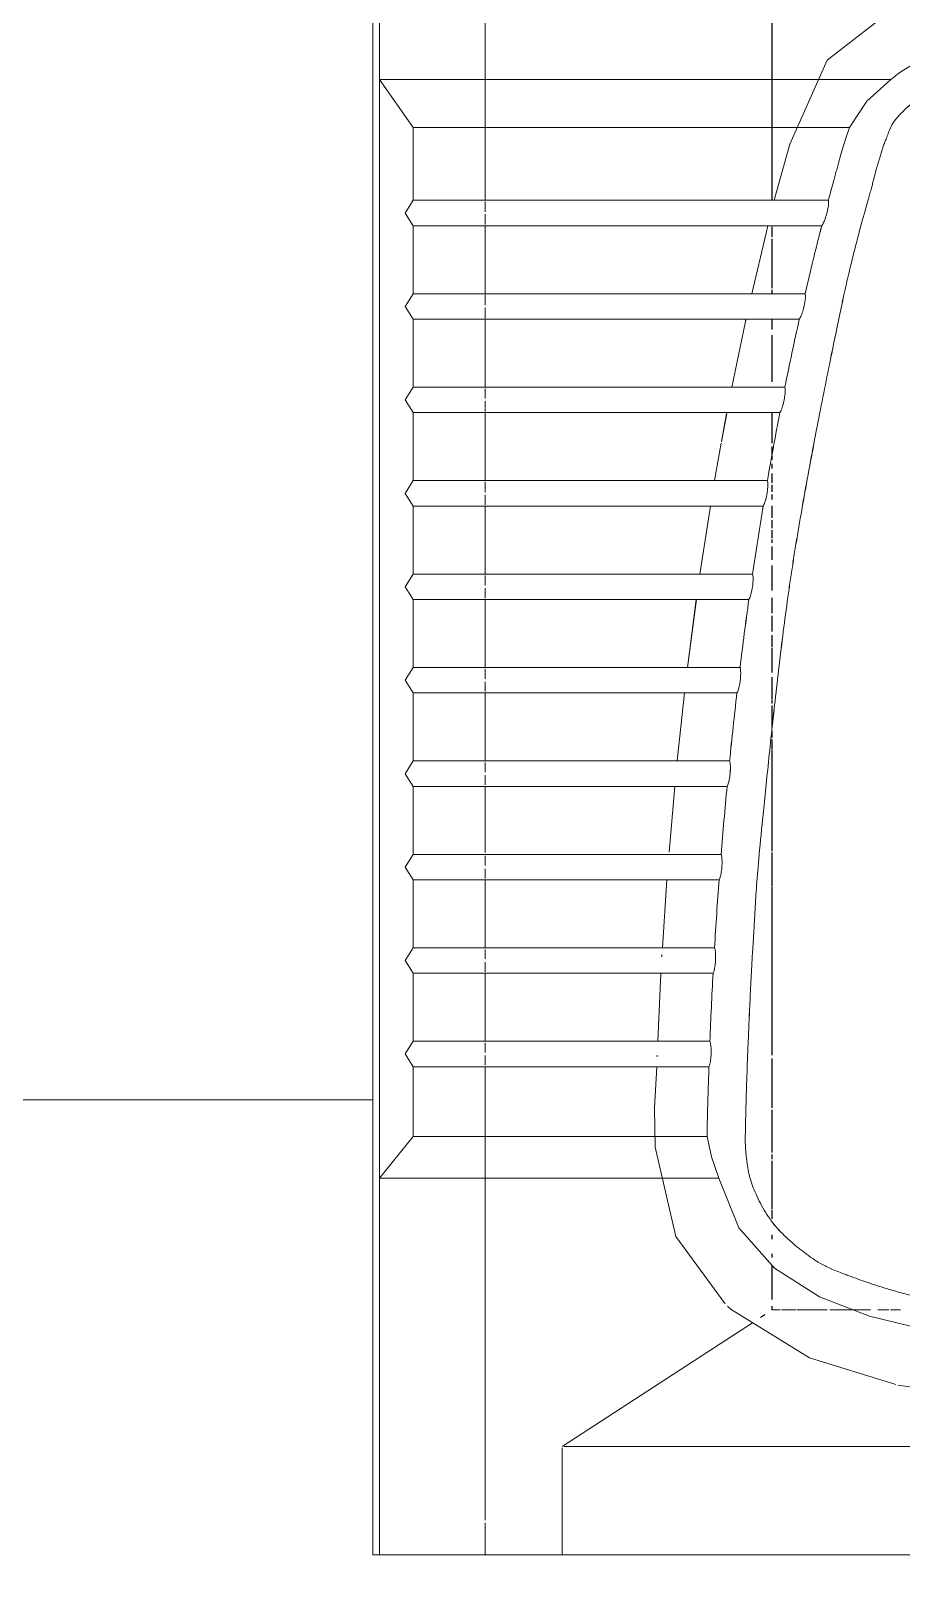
# Model space of a CAD drawing. Header units: millimetres. Extents: x -4000 to 187956, y -58990 to 162485.
# Drawn here: x 2469 to 2779, y 77728 to 78282 of the extents above; entities that cross this region are included whole.
import ezdxf

# ---------------------------------------------------------------- set-up
doc = ezdxf.new("R2010")
doc.units = ezdxf.units.MM
for name, color, linetype, lineweight in [('A-FLOR', 192, 'Continuous', 13), ('A-FLOR-PATT', 8, 'Continuous', 13), ('P-SANR-FIXT', 6, 'Continuous', 9)]:
    doc.layers.add(name, color=color, linetype=linetype, lineweight=lineweight)

# ---------------------------------------------------------------- blocks, each defined once
blk = doc.blocks.new('WCPan-SquattingPan-Vitra-ArkitektSeries-5952 - CMPX502N-V796-0_000')
at = {"layer": 'P-SANR-FIXT', "color": 252}
for p in [(-252.96, 390.25), (-250.56, -212.38)]:
    blk.add_line(p, (-252.96, -212.38), dxfattribs=at)
at = {"layer": 'P-SANR-FIXT', "color": 250}
for p, q in [((-250.56, 314.32), (-250.56, 390.25)), ((-238.61, 297.17), (-250.56, 314.32)), ((-250.56, 314.32), (-250.56, -77.95)), ((-68.02, 314.32), (-250.56, 314.32)), ((-82.82, 297.17), (-238.61, 297.17)), ((-238.61, 297.17), (-238.61, 271.16)), ((-90.37, 271.16), (-238.61, 271.16)), ((-238.61, 262.07), (-92.74, 262.07)), ((-238.61, 262.07), (-238.61, 237.81)), ((-98.67, 237.81), (-238.61, 237.81)), ((-238.61, 228.71), (-100.75, 228.71)), ((-238.61, 228.71), (-238.61, 204.45)), ((-105.9, 204.45), (-238.61, 204.45)), ((-238.61, 195.36), (-107.69, 195.36)), ((-238.61, 171.1), (-238.61, 195.36)), ((-112.13, 171.1), (-238.61, 171.1)), ((-238.61, 162), (-113.66, 162)), ((-238.61, 162), (-238.61, 137.74)), ((-117.44, 137.74), (-238.61, 137.74)), ((-238.61, 128.65), (-118.74, 128.65)), ((-238.61, 128.65), (-238.61, 104.39)), ((-121.92, 104.39), (-238.61, 104.39)), ((-238.61, 95.3), (-123, 95.3)), ((-238.61, 95.3), (-238.61, 71.04)), ((-125.64, 71.04), (-238.61, 71.04)), ((-238.61, 61.94), (-126.53, 61.94)), ((-238.61, 61.94), (-238.61, 37.68)), ((-128.66, 37.68), (-238.61, 37.68)), ((-238.61, 28.59), (-129.37, 28.59)), ((-238.61, 28.59), (-238.61, 4.33)), ((-131.02, 4.33), (-238.61, 4.33)), ((-238.61, -4.77), (-131.54, -4.77)), ((-238.61, -4.77), (-238.61, -29.03)), ((-132.67, -29.03), (-238.61, -29.03)), ((-238.61, -38.12), (-133, -38.12)), ((-238.61, -38.12), (-238.61, -63.05)), ((-250.56, -77.95), (-238.61, -63.05)), ((-238.61, -63.05), (-133.65, -63.05)), ((-129.51, -77.95), (-250.56, -77.95)), ((-250.56, -77.95), (-250.56, -212.38)), ((-250.56, -212.38), (250.56, -212.38))]:
    blk.add_line(p, q, dxfattribs=at)
at = {"layer": 'P-SANR-FIXT', "color": 253}
for p, q in [((-110.49, 390.25), (-110.49, 271.16)), ((-212.88, 271.16), (-212.88, 379.12)), ((-212.88, 267.02), (-212.88, 270.74)), ((-212.88, 262.47), (-212.88, 266.18)), ((-212.88, 237.81), (-212.88, 262.07)), ((-212.88, 233.69), (-212.88, 237.36)), ((-212.88, 229.13), (-212.88, 232.8)), ((-212.88, 204.45), (-212.88, 228.71)), ((-212.88, 200.36), (-212.88, 203.99)), ((-212.88, 195.8), (-212.88, 199.43)), ((-212.88, 171.1), (-212.88, 195.36)), ((-128.54, 185), (-126.68, 195.02)), ((-130.99, 171.1), (-128.65, 184.43)), ((-212.88, 167.03), (-212.88, 170.61)), ((-212.88, 162.47), (-212.88, 166.05)), ((-212.88, 137.74), (-212.88, 162)), ((-136.22, 137.75), (-132.5, 162.01)), ((-212.88, 133.7), (-212.88, 137.24)), ((-212.88, 129.14), (-212.88, 132.68)), ((-212.88, 104.39), (-212.88, 128.65)), ((-140.63, 104.4), (-137.5, 128.65)), ((-212.88, 100.36), (-212.88, 103.87)), ((-212.88, 95.8), (-212.88, 99.3)), ((-212.88, 71.04), (-212.88, 95.3)), ((-144.31, 71.03), (-141.71, 95.3)), ((-110.49, 78.73), (-110.49, 75.1)), ((-110.49, 74.91), (-110.49, 38.82)), ((-212.88, 67.03), (-212.88, 70.5)), ((-212.88, 62.47), (-212.88, 65.93)), ((-212.88, 38.41), (-212.88, 61.94)), ((-147.25, 38.44), (-145.19, 61.94)), ((-212.88, 33.69), (-212.88, 37.13)), ((-110.49, 38.41), (-110.49, 26.21)), ((-212.88, 29.13), (-212.88, 32.57)), ((-212.88, 4.33), (-212.88, 28.59)), ((-149.63, 4.32), (-148.01, 28.61)), ((-110.49, 26.01), (-110.49, -33.94)), ((-212.88, 0.35), (-212.88, 3.77)), ((-149.82, 1.1), (-149.77, 1.91)), ((-212.88, -4.22), (-212.88, -0.8)), ((-212.88, -29.03), (-212.88, -4.77)), ((-151.27, -29.02), (-150.15, -4.79)), ((-212.88, -33), (-212.88, -29.59)), ((-212.88, -37.56), (-212.88, -34.16)), ((-212.88, -199.94), (-212.88, -38.12)), ((-152.48, -52.83), (-151.63, -38.12)), ((-151.47, -34.6), (-151.45, -33.99)), ((-110.49, -35.13), (-110.49, -52.84)), ((-110.49, -53.53), (-110.49, -68.7)), ((-110.49, -69.46), (-110.49, -71.1)), ((-110.49, -71.72), (-110.49, -88.92)), ((-110.49, -89.35), (-110.49, -92.35)), ((-117.46, -129.49), (-185.38, -173.73)), ((-185.38, -174.12), (-185.38, -212.38)), ((-184.71, -173.73), (185.5, -173.73)), ((-212.88, -212.38), (-212.88, -200.95))]:
    blk.add_line(p, q, dxfattribs=at)
at = {"layer": 'P-SANR-FIXT', "color": 254}
for p, q in [((-110.49, 261.67), (-110.49, 258.17)), ((-110.49, 257.41), (-110.49, 239.86)), ((-110.49, 239.17), (-110.49, 237.81)), ((-110.49, 228.71), (-110.49, 225)), ((-110.49, 223.02), (-110.49, 206.41)), ((-110.49, 195.36), (-110.49, 184.42)), ((-110.49, 183.29), (-110.49, 180.29)), ((-110.49, 179.97), (-110.49, 178.52)), ((-110.49, 177.07), (-110.49, 175.41)), ((-110.49, 173.64), (-110.49, 171.53)), ((-110.49, 171.53), (-110.49, 170.26)), ((-110.49, 169.56), (-110.49, 167.05)), ((-110.49, 166.17), (-110.49, 164.33)), ((-110.49, 162.15), (-110.49, 157.84)), ((-110.49, 156.95), (-110.49, 154.08)), ((-110.49, 153.42), (-110.49, 150.57)), ((-110.49, 150.05), (-110.49, 148.86)), ((-110.49, 147.63), (-110.49, 142.85)), ((-110.49, 140.79), (-110.49, 131.88)), ((-110.49, 129.27), (-110.49, 123.78)), ((-110.49, 122.83), (-110.49, 117.29)), ((-110.49, 115.92), (-110.49, 111.78)), ((-110.49, 111.42), (-110.49, 102.62)), ((-110.49, 100.9), (-110.49, 93.16)), ((-110.49, 93.01), (-110.49, 91.6)), ((-110.49, 90.81), (-110.49, 82.98)), ((-110.49, 81.79), (-110.49, 79.39)), ((-110.49, -98.13), (-110.49, -99.61)), ((-110.49, -104.9), (-110.49, -106.17)), ((-110.49, -109), (-110.49, -121.25)), ((-113.05, -126.62), (-114.63, -127.65)), ((-110.49, -123.57), (-110.49, -124.95)), ((-107.53, -124.95), (-110.49, -124.95)), ((-102.01, -124.95), (-107.06, -124.95)), ((-90.77, -124.95), (-101.59, -124.95)), ((-75.34, -124.95), (-89.89, -124.95)), ((-68.79, -124.95), (-72.67, -124.95)), ((-64.64, -124.95), (-68.19, -124.95)), ((-252.96, -212.38), (-212.88, -212.38)), ((-185.38, -212.38), (-212.88, -212.38)), ((-185.38, -212.38), (-23.55, -212.38))]:
    blk.add_line(p, q, dxfattribs=at)
at = {"layer": 'P-SANR-FIXT', "color": 253, "flags": 128}
for points in [[(-109.75, 271.26), (-104.14, 291.23), (-90.77, 321.15), (-65.5, 340.78)], [(-117.74, 237.83), (-112.6, 259.38), (-111.93, 262.08)], [(-124.85, 204.47), (-120.1, 227.29), (-119.78, 228.72)], [(-127.19, -122.81), (-144.85, -98.72), (-152.19, -66.81), (-152.48, -52.9)], [(-66.3, -151.6), (-97.11, -142.05), (-125.05, -124.81), (-126.42, -123.54)], [(0, -157.68), (-32.88, -156.4), (-65.64, -151.75)]]:
    blk.add_lwpolyline(points, dxfattribs=at)
at = {"layer": 'P-SANR-FIXT', "color": 250, "flags": 128}
for points in [[(-68.03, 314.31), (-76.59, 306.5), (-82.82, 297.17)], [(-238.61, 271.16), (-241.4, 266.61), (-238.61, 262.07)], [(-238.61, 237.81), (-241.4, 233.26), (-238.61, 228.71)], [(-238.61, 204.45), (-241.4, 199.91), (-238.61, 195.36)], [(-238.61, 171.1), (-241.4, 166.55), (-238.61, 162)], [(-238.61, 137.74), (-241.4, 133.2), (-238.61, 128.65)], [(-238.61, 104.39), (-241.4, 99.84), (-238.61, 95.3)], [(-238.61, 71.04), (-241.4, 66.49), (-238.61, 61.94)], [(-238.61, 37.68), (-241.4, 33.13), (-238.61, 28.59)], [(-238.61, 4.33), (-241.4, -0.22), (-238.61, -4.77)], [(-238.61, -29.03), (-241.4, -33.57), (-238.61, -38.12)], [(-133.65, -63.06), (-132.07, -70.29), (-129.51, -77.95)], [(-129.51, -77.95), (-122.31, -95.64), (-109.64, -109.96), (-93.56, -120.23), (-75.73, -127.21), (-57.15, -131.73), (-38.22, -134.5), (-19.05, -135.95), (0, -136.38)]]:
    blk.add_lwpolyline(points, dxfattribs=at)
at = {"layer": 'P-SANR-FIXT', "color": 250}
for points, knots in [([(0, 327.48), (-2.54, 327.48), (-6.41, 327.54), (-12.03, 327.59), (-16.54, 327.58), (-21.34, 327.5), (-26.09, 327.34), (-30.78, 327.09), (-35.43, 326.72), (-39.97, 326.19), (-45.65, 325.2), (-52.79, 323.22), (-60.79, 319.64), (-65.74, 316.27), (-68.03, 314.31)], [0, 0, 0, 0, 0.125, 0.1875, 0.25, 0.3125, 0.375, 0.4375, 0.5, 0.5625, 0.625, 0.75, 0.875, 1, 1, 1, 1]), ([(0, -125.43), (-5, -125.49), (-12.48, -125.39), (-22.41, -124.89), (-29.83, -124.31), (-37.27, -123.6), (-44.72, -122.74), (-50.87, -121.81), (-55.74, -120.91), (-59.33, -120.14), (-62.99, -119.24), (-68.07, -117.83), (-74.48, -115.82), (-81.64, -113.31), (-87.62, -111.02), (-91.77, -109.17), (-94.76, -107.48), (-96.78, -106.05), (-98.24, -104.94), (-99.12, -104.27), (-100.05, -103.57), (-101.25, -102.65), (-103.13, -101.12), (-105.41, -99.11), (-107.97, -96.54), (-110.28, -93.84), (-112.35, -90.87), (-114.24, -87.67), (-115.87, -84.42), (-117.23, -81.3), (-118.22, -78.41), (-118.9, -75.6), (-119.29, -73.25), (-119.54, -71.34), (-119.72, -69.84), (-119.87, -68.43), (-120, -66.8), (-120.06, -64.86), (-120.01, -61.98), (-119.92, -57.74), (-119.79, -51.56), (-119.56, -44.17), (-119.28, -36.03), (-118.95, -27.84), (-118.59, -19.7), (-118.26, -12.58), (-117.96, -6.71), (-117.72, -2.21), (-117.5, 1.64), (-117.31, 4.76), (-117.15, 7.15), (-117.01, 9.49), (-116.84, 12.43), (-116.64, 15.92), (-116.42, 20.03), (-116.07, 25.77), (-115.47, 34.04), (-114.14, 47.68), (-112.11, 67.27), (-110.06, 86.83), (-108.18, 103.26), (-106.67, 115.71), (-105.33, 125.94), (-104.2, 133.91), (-103.34, 139.7), (-102.43, 145.49), (-101.12, 153.5), (-99.34, 163.8), (-97.05, 176.38), (-94.68, 188.88), (-92.31, 201.03), (-90, 212.53), (-87.84, 223.11), (-86.23, 230.87), (-85.05, 236.41), (-83.88, 241.7), (-82.46, 247.76), (-80.84, 254.24), (-78.81, 261.93), (-77.01, 268.32), (-75.69, 273.02), (-75.02, 275.49), (-74.56, 277.26), (-74.15, 278.85), (-73.68, 280.62), (-73.24, 282.3), (-72.87, 283.64), (-72.63, 284.48), (-72.45, 285.02), (-72.3, 285.45), (-72.14, 285.92), (-71.89, 286.73), (-71.61, 287.68), (-71.39, 288.44), (-71.19, 289.15), (-70.99, 289.81), (-70.78, 290.45), (-70.54, 291.12), (-70.31, 291.73), (-70.12, 292.19), (-70, 292.47), (-69.9, 292.68), (-69.81, 292.91), (-69.69, 293.2), (-69.48, 293.73), (-69.21, 294.51), (-68.87, 295.48), (-68.35, 296.82), (-67.67, 298.23), (-66.81, 299.51), (-66.22, 300.25), (-65.73, 300.82), (-65.18, 301.4), (-64.39, 302.23), (-62.85, 303.76), (-60.28, 306.11), (-57.41, 308.36), (-55.05, 309.93), (-53.28, 310.94), (-51.51, 311.78), (-49.1, 312.78), (-45.97, 313.77), (-42.63, 314.54), (-40.15, 315), (-38.69, 315.25), (-37.21, 315.49), (-35.25, 315.76), (-31.89, 316.08), (-27.44, 316.33), (-22.03, 316.49), (-17.03, 316.62), (-12.49, 316.73), (-6.63, 316.75), (-2.57, 316.65), (0, 316.53)], [-1, -1, -1, -1, -0.97619, -0.964286, -0.952381, -0.940476, -0.928571, -0.916667, -0.910714, -0.904762, -0.89881, -0.892857, -0.880952, -0.869048, -0.857143, -0.845238, -0.833333, -0.821429, -0.815476, -0.8125, -0.809524, -0.803571, -0.797619, -0.785714, -0.77381, -0.761905, -0.75, -0.738095, -0.72619, -0.714286, -0.702381, -0.690476, -0.678571, -0.672619, -0.666667, -0.660714, -0.654762, -0.642857, -0.630952, -0.619048, -0.607143, -0.595238, -0.583333, -0.571429, -0.559524, -0.547619, -0.541667, -0.535714, -0.529762, -0.526786, -0.52381, -0.520833, -0.517857, -0.511905, -0.505952, -0.5, -0.488095, -0.47619, -0.464286, -0.452381, -0.446429, -0.440476, -0.434524, -0.431548, -0.428571, -0.425595, -0.422619, -0.416667, -0.410714, -0.404762, -0.39881, -0.392857, -0.386905, -0.380952, -0.377976, -0.375, -0.369048, -0.363095, -0.357143, -0.345238, -0.339286, -0.33631, -0.333333, -0.330357, -0.327381, -0.321429, -0.315476, -0.309524, -0.303571, -0.297619, -0.291667, -0.285714, -0.279762, -0.27381, -0.267857, -0.261905, -0.255952, -0.25, -0.244048, -0.241071, -0.239583, -0.238095, -0.236607, -0.235119, -0.232143, -0.22619, -0.220238, -0.214286, -0.202381, -0.196429, -0.193452, -0.190476, -0.1875, -0.184524, -0.178571, -0.166667, -0.154762, -0.14881, -0.142857, -0.136905, -0.130952, -0.119048, -0.107143, -0.10119, -0.098214, -0.095238, -0.089286, -0.083333, -0.071429, -0.059524, -0.047619, -0.035714, -0.02381, 0, 0, 0, 0]), ([(-82.82, 297.17), (-83.52, 295.32), (-84.44, 292.51), (-85.65, 288.38), (-86.45, 285.52), (-87.13, 283.06), (-87.87, 280.39), (-88.71, 277.32), (-89.59, 274.06), (-90.12, 272.1), (-90.36, 271.16)], [0, 0, 0, 0, 0.25, 0.375, 0.5, 0.5625, 0.625, 0.75, 0.875, 1, 1, 1, 1]), ([(-92.74, 262.07), (-92.63, 262.22), (-92.39, 262.61), (-92, 263.39), (-91.62, 264.32), (-91.26, 265.37), (-90.93, 266.5), (-90.56, 268.03), (-90.27, 269.84), (-90.29, 270.84), (-90.37, 271.16)], [0, 0, 0, 0, 0.1, 0.2, 0.3, 0.4, 0.5, 0.6, 0.8, 1, 1, 1, 1]), ([(-92.74, 262.07), (-93.25, 260.12), (-94.28, 256.05), (-96.29, 247.92), (-97.73, 241.85), (-98.67, 237.81)], [0, 0, 0, 0, 0.25, 0.5, 1, 1, 1, 1]), ([(-100.75, 228.71), (-100.64, 228.87), (-100.41, 229.26), (-100.05, 230.03), (-99.7, 230.97), (-99.37, 232.03), (-99.08, 233.16), (-98.77, 234.69), (-98.54, 236.5), (-98.59, 237.48), (-98.67, 237.81)], [0, 0, 0, 0, 0.1, 0.2, 0.3, 0.4, 0.5, 0.6, 0.8, 1, 1, 1, 1]), ([(-107.69, 195.36), (-107.59, 195.51), (-107.37, 195.9), (-107.04, 196.68), (-106.72, 197.62), (-106.42, 198.68), (-106.17, 199.82), (-105.9, 201.35), (-105.73, 203.15), (-105.81, 204.13), (-105.9, 204.45)], [0, 0, 0, 0, 0.1, 0.2, 0.3, 0.4, 0.5, 0.6, 0.8, 1, 1, 1, 1]), ([(-113.66, 162), (-113.56, 162.16), (-113.36, 162.55), (-113.05, 163.33), (-112.75, 164.27), (-112.49, 165.34), (-112.26, 166.48), (-112.04, 168.01), (-111.92, 169.81), (-112.03, 170.78), (-112.13, 171.1)], [0, 0, 0, 0, 0.1, 0.2, 0.3, 0.4, 0.5, 0.6, 0.8, 1, 1, 1, 1]), ([(-118.74, 128.65), (-118.64, 128.81), (-118.45, 129.19), (-118.16, 129.97), (-117.89, 130.92), (-117.65, 131.99), (-117.46, 133.13), (-117.27, 134.67), (-117.2, 136.46), (-117.33, 137.43), (-117.44, 137.74)], [0, 0, 0, 0, 0.1, 0.2, 0.3, 0.4, 0.5, 0.6, 0.8, 1, 1, 1, 1]), ([(-123, 95.3), (-122.91, 95.45), (-122.73, 95.84), (-122.45, 96.62), (-122.21, 97.57), (-121.92, 99), (-121.68, 100.97), (-121.65, 103.11), (-121.8, 104.07), (-121.92, 104.39)], [0, 0, 0, 0, 0.1, 0.2, 0.3, 0.4, 0.6, 0.8, 1, 1, 1, 1]), ([(-126.53, 61.94), (-126.44, 62.1), (-126.26, 62.49), (-126.01, 63.27), (-125.78, 64.22), (-125.52, 65.66), (-125.33, 67.62), (-125.34, 69.76), (-125.52, 70.72), (-125.64, 71.04)], [0, 0, 0, 0, 0.1, 0.2, 0.3, 0.4, 0.6, 0.8, 1, 1, 1, 1]), ([(-129.37, 28.59), (-129.29, 28.74), (-129.12, 29.13), (-128.88, 29.92), (-128.67, 30.87), (-128.45, 32.31), (-128.29, 34.28), (-128.35, 36.41), (-128.54, 37.37), (-128.66, 37.68)], [0, 0, 0, 0, 0.1, 0.2, 0.3, 0.4, 0.6, 0.8, 1, 1, 1, 1]), ([(-131.54, -4.77), (-131.45, -4.61), (-131.29, -4.22), (-131.07, -3.43), (-130.88, -2.47), (-130.69, -1.03), (-130.57, 0.94), (-130.67, 3.06), (-130.88, 4.01), (-131.02, 4.33)], [0, 0, 0, 0, 0.1, 0.2, 0.3, 0.4, 0.6, 0.8, 1, 1, 1, 1]), ([(-133, -38.12), (-132.92, -37.97), (-132.77, -37.58), (-132.49, -36.52), (-132.24, -34.77), (-132.15, -32.41), (-132.3, -30.29), (-132.53, -29.34), (-132.67, -29.03)], [0, 0, 0, 0, 0.1, 0.2, 0.4, 0.6, 0.8, 1, 1, 1, 1]), ([(-133, -38.12), (-133.07, -40.1), (-133.2, -44.17), (-133.37, -49.49), (-133.49, -53.87), (-133.61, -58.03), (-133.65, -61.03), (-133.65, -63.06)], [0, 0, 0, 0, 0.25, 0.5, 0.625, 0.75, 1, 1, 1, 1])]:
    blk.add_open_spline(points, degree=3, knots=knots, dxfattribs=at)
for points in [[(-100.75, 228.71), (-101.65, 224.68), (-103.41, 216.6), (-105.08, 208.51), (-105.9, 204.45)], [(-107.69, 195.36), (-108.47, 191.32), (-109.99, 183.25), (-111.43, 175.15), (-112.13, 171.1)], [(-113.66, 162.01), (-114.33, 157.97), (-115.62, 149.89), (-116.85, 141.8), (-117.44, 137.75)], [(-118.74, 128.65), (-119.3, 124.61), (-120.4, 116.53), (-121.42, 108.44), (-121.92, 104.39)], [(-123, 95.3), (-123.47, 91.26), (-124.38, 83.17), (-125.23, 75.08), (-125.64, 71.04)], [(-126.53, 61.94), (-126.91, 57.92), (-127.65, 49.83), (-128.34, 41.67), (-128.66, 37.68)], [(-129.37, 28.59), (-129.68, 24.55), (-130.26, 16.46), (-130.78, 8.36), (-131.02, 4.33)], [(-131.54, -4.77), (-131.75, -8.81), (-132.16, -16.9), (-132.51, -24.99), (-132.67, -29.03)]]:
    blk.add_open_spline(points, degree=3, dxfattribs=at)
blk = doc.blocks.new('CMF2_NHAXUONG_A_rvt-1-0_000')
at = {"layer": 'A-FLOR-PATT', "lineweight": 9}
h = blk.add_hatch(dxfattribs=at)
h.set_pattern_fill('FP_26', color=252, style=0, pattern_type=2)
h.set_pattern_definition([(270, (159525.1, 137899.7), (600, 4e-14), []), (0, (159525.1, 137899.7), (0, 600), [])])
h.paths.add_polyline_path([(153350, 499.64), (154799.88, 499.64), (154799.88, 5749.54), (153550, 5749.54), (153550, 4899.28), (153349.79, 4899.28), (153349.99, 751.94)])
h.paths.add_polyline_path([(160850.16, 499.64), (165000, 499.64), (165000, 999.28), (165499.79, 999.28), (165499.79, 1749.49), (160850.16, 1749.49), (160850.16, 751.94)])
h.paths.add_polyline_path([(161612.4, 692.63), (161106.49, 692.63), (161106.49, 1295.25), (161612.4, 1295.25), (161612.4, 751.94)])
h.paths.add_polyline_path([(162656.18, 692.63), (162150.27, 692.63), (162150.27, 1295.25), (162656.18, 1295.25), (162656.18, 751.94)])
h.paths.add_polyline_path([(164268.71, 692.63), (164268.71, 1295.25), (164774.62, 1295.25), (164774.62, 692.63)])
h.paths.add_polyline_path([(163221.93, 692.63), (163221.93, 1295.25), (163727.84, 1295.25), (163727.84, 692.63)])
h.paths.add_polyline_path([(153537.16, 761.69), (153537.16, 1267.6), (154139.79, 1267.6), (154139.79, 761.69), (153612.16, 761.69)])
h.paths.add_polyline_path([(153537.16, 1846.69), (153537.16, 2352.6), (154139.79, 2352.6), (154139.79, 1846.69), (153612.16, 1846.69)])
h.paths.add_polyline_path([(154139.79, 2871.7), (153537.16, 2871.7), (153537.16, 3377.61), (154139.79, 3377.61), (154139.79, 2942)])
h.paths.add_polyline_path([(162682.15, 3699.39), (165499.79, 3699.39), (165499.79, 4949.58), (162649.89, 4949.58), (162649.89, 3699.39)])
h.paths.add_polyline_path([(154139.79, 3896.7), (153537.16, 3896.7), (153537.16, 4402.61), (154139.79, 4402.04), (154139.79, 3964.03)])
h.paths.add_polyline_path([(163957.63, 4154.6), (163821.93, 4154.6), (163821.93, 4757.22), (164327.84, 4757.22), (164327.84, 4154.6), (164099.33, 4154.6)])
h.paths.add_polyline_path([(164771.93, 4154.6), (164771.93, 4757.22), (165277.84, 4757.22), (165277.84, 4154.6), (164949.66, 4154.6)])
h.paths.add_polyline_path([(153895.61, 4921.7), (153737.16, 4921.7), (153737.16, 5427.61), (154339.79, 5427.61), (154339.79, 4921.7), (154179.05, 4921.7)])
h.paths.add_polyline_path([(78549.79, 5349.52), (80774.79, 5349.52), (80774.79, 6362.02), (78549.79, 6362.02), (78549.79, 5424.09)])
h.paths.add_polyline_path([(80974.79, 5349.52), (82224.79, 5349.52), (82224.79, 7249.52), (80974.79, 7249.52), (80974.79, 5424.09)])
h.paths.add_polyline_path([(80587.16, 5565.67), (79984.54, 5565.67), (79984.54, 6071.58), (80587.16, 6071.58), (80587.16, 5716.1)])
h.paths.add_polyline_path([(81335.71, 5565.67), (81163.49, 5565.67), (81163.49, 6071.58), (81766.12, 6071.58), (81766.12, 5565.67), (81619.15, 5565.67)])
h.paths.add_polyline_path([(81163.49, 6528.17), (81163.49, 7034.08), (81766.12, 7034.08), (81766.12, 6528.17), (81619.15, 6528.17)])
h.paths.add_polyline_path([(556.14, 15799.64), (4199.78, 15799.64), (4199.78, 17049.64), (499.79, 17049.64), (499.79, 15799.64)])
h.paths.add_polyline_path([(1621.83, 15990.17), (1621.83, 16592.79), (2127.74, 16592.79), (2127.74, 15990.17), (1689.88, 15990.17)])
h.paths.add_polyline_path([(2681.91, 15990.17), (2546.83, 15990.17), (2546.83, 16592.79), (3052.74, 16592.79), (3052.74, 15990.17), (2823.63, 15990.17)])
h.paths.add_polyline_path([(3673.95, 15990.17), (3471.83, 15990.17), (3471.83, 16592.79), (3977.74, 16592.79), (3977.74, 15990.17), (3815.66, 15990.17)])
h.paths.add_polyline_path([(4199.78, 18499.58), (4199.78, 19749.58), (499.79, 19749.58), (499.79, 18499.58), (3957.38, 18499.58)])
h.paths.add_polyline_path([(2546.83, 18954.69), (2546.83, 19557.32), (3052.74, 19557.32), (3052.74, 18954.69), (2823.63, 18954.69)])
h.paths.add_polyline_path([(1973.32, 18954.69), (1621.83, 18954.69), (1621.83, 19557.32), (2127.74, 19557.32), (2127.74, 18954.69)])
h.paths.add_polyline_path([(1202.74, 18954.69), (696.83, 18954.69), (696.83, 19557.32), (1202.74, 19557.32), (1202.74, 19148.52)])
h.paths.add_polyline_path([(1689.88, 19949.58), (4199.78, 19949.58), (4199.78, 21199.58), (499.79, 21199.58), (499.79, 19949.58), (1123.01, 19949.58)])
h.paths.add_polyline_path([(696.83, 20137.56), (696.83, 20740.19), (1202.74, 20740.19), (1202.74, 20137.56), (839.57, 20137.56)])
h.paths.add_polyline_path([(3471.83, 20137.56), (3471.83, 20740.19), (3977.74, 20740.19), (3977.74, 20137.56), (3673.95, 20137.56)])
h.paths.add_polyline_path([(2127.74, 20137.56), (1621.83, 20137.56), (1621.83, 20740.19), (2127.74, 20740.19), (2127.74, 20170.56)])
h.paths.add_polyline_path([(3052.74, 20137.56), (2546.83, 20137.56), (2546.83, 20740.19), (3052.74, 20740.19), (3052.74, 20170.56)])
h.paths.add_polyline_path([(163249.04, 76099.64), (165500.21, 76099.64), (165500.21, 77349.64), (161850.21, 77349.64), (161850.21, 76099.64), (162682.15, 76099.64)])
h.paths.add_polyline_path([(1689.88, 76099.64), (4149.79, 76099.64), (4149.79, 77349.64), (499.79, 77349.64), (499.79, 76099.64), (1123.01, 76099.64)])
h.paths.add_polyline_path([(2590.58, 76552.26), (2590.58, 77154.88), (3096.49, 77154.88), (3096.49, 76552.26), (2681.91, 76552.26)])
h.paths.add_polyline_path([(1831.6, 76552.26), (1653.08, 76552.26), (1653.08, 77154.88), (2158.99, 77154.88), (2158.99, 76552.26), (1973.32, 76552.26)])
h.paths.add_polyline_path([(715.58, 76552.26), (715.58, 77154.88), (1221.49, 77154.88), (1221.49, 76552.26), (839.57, 76552.26)])
h.paths.add_polyline_path([(3815.66, 76552.26), (3528.08, 76552.26), (3528.08, 77154.88), (4033.99, 77154.88), (4033.99, 76552.26), (3957.38, 76552.26)])
h.paths.add_polyline_path([(163957.63, 76557.26), (163881.01, 76557.26), (163881.01, 77159.88), (164386.92, 77159.88), (164386.92, 76557.26), (164099.33, 76557.26)])
h.paths.add_polyline_path([(165091.39, 76557.26), (164797.26, 76557.26), (164797.26, 77159.88), (165303.17, 77159.88), (165303.17, 76557.26), (165233.11, 76557.26)])
h.paths.add_polyline_path([(162257, 76557.26), (162047.26, 76557.26), (162047.26, 77159.88), (162553.17, 77159.88), (162553.17, 76557.26), (162398.7, 76557.26)])
h.paths.add_polyline_path([(162968.51, 76557.26), (162968.51, 77159.88), (163474.42, 77159.88), (163474.42, 76557.26), (163107.31, 76557.26)])
h.paths.add_polyline_path([(499.79, 77549.64), (4149.79, 77549.64), (4149.79, 78799.69), (499.79, 78799.69), (499.79, 77842.41)])
h.paths.add_polyline_path([(165500.21, 77549.64), (165500.21, 78799.64), (161850.21, 78799.64), (161850.21, 77549.64), (164949.66, 77549.64)])
h.paths.add_polyline_path([(715.58, 77737.63), (715.58, 78340.25), (1221.49, 78340.25), (1221.49, 77737.63), (839.57, 77737.63)])
h.paths.add_polyline_path([(1653.08, 77737.63), (1653.08, 78340.25), (2158.99, 78340.25), (2158.99, 77737.63), (1689.88, 77737.63)])
h.paths.add_polyline_path([(2590.58, 77737.63), (2590.58, 78340.25), (3096.49, 78340.25), (3096.49, 77737.63), (2681.91, 77737.63)])
h.paths.add_polyline_path([(165233.11, 77742.62), (164778.51, 77742.62), (164778.51, 78345.25), (165284.42, 78345.25), (165284.42, 77742.62)])
h.paths.add_polyline_path([(162903.51, 77742.62), (162903.51, 78345.25), (163409.42, 78345.25), (163409.42, 77742.62), (162965.59, 77742.62)])
h.paths.add_polyline_path([(164346.92, 77742.62), (163841.01, 77742.62), (163841.01, 78345.25), (164346.92, 78345.25), (164346.92, 77842.41)])
h.paths.add_polyline_path([(161850.21, 80349.64), (165500.21, 80349.64), (165499.79, 81099.2), (165000, 81099.2), (165000, 81599.64), (161850.21, 81599.64), (161850.21, 80762.51)])
h.paths.add_polyline_path([(4149.79, 80349.64), (4149.79, 81599.55), (1000, 81599.55), (1000, 81099.2), (499.79, 81099.2), (500, 80350.4), (3957.38, 80349.68)])
h.paths.add_polyline_path([(163107.31, 80794.78), (162972.26, 80794.78), (162972.26, 81397.4), (163478.17, 81397.4), (163478.17, 80794.78), (163249.04, 80794.78)])
h.paths.add_polyline_path([(164398.17, 80794.78), (163892.26, 80794.78), (163892.26, 81397.4), (164398.17, 81397.4), (164398.17, 81054.52)])
h.paths.add_polyline_path([(162556.92, 80806.9), (162051.01, 80806.9), (162051.01, 81409.52), (162556.92, 81409.52), (162556.92, 80908.51)])
h.paths.add_polyline_path([(2965.35, 80820.03), (2515.58, 80820.03), (2515.58, 81422.65), (3021.49, 81422.65), (3021.49, 80820.03)])
h.paths.add_polyline_path([(1973.32, 80820.03), (1595.58, 80820.03), (1595.58, 81422.65), (2101.49, 81422.65), (2101.49, 80820.03)])
h.paths.add_polyline_path([(3448.08, 80820.03), (3448.08, 81422.65), (3953.99, 81422.65), (3953.99, 80820.03), (3532.22, 80820.03)])
h.paths.add_polyline_path([(85450, 134849.41), (87450, 134849.41), (87450, 135849.41), (85450, 135849.41), (85450, 135076.24)])
h.paths.add_polyline_path([(83319.78, 134849.41), (85250, 134849.41), (85250, 135849.41), (83250, 135849.41), (83250, 134849.41)])
h.paths.add_polyline_path([(85020.39, 135046.45), (84644.32, 135046.45), (84644.32, 135552.36), (85246.95, 135552.36), (85246.95, 135046.45)])
h.paths.add_polyline_path([(85862.19, 135048.95), (85862.19, 135554.86), (86464.82, 135554.86), (86464.82, 135048.95), (86154.14, 135048.95)])
h.paths.add_polyline_path([(11893.62, 135099.65), (12449.79, 135099.65), (12449.79, 140699.64), (11199.68, 140699.64), (11199.68, 135099.65), (11326.75, 135099.65)])
h.paths.add_polyline_path([(153549.79, 135099.75), (154799.68, 135099.75), (154799.68, 140699.64), (153549.79, 140699.64), (153549.79, 136244.28)])
h.paths.add_polyline_path([(11659.54, 135313.72), (11659.54, 135819.63), (12262.16, 135819.63), (12262.16, 135313.72), (11893.62, 135313.72)])
h.paths.add_polyline_path([(153895.61, 135313.72), (153742.07, 135313.72), (153742.07, 135819.63), (154344.69, 135819.63), (154344.69, 135313.72), (154037.33, 135313.72)])
h.paths.add_polyline_path([(163815.91, 135999.54), (165500.12, 135999.54), (165500.12, 137249.82), (162649.79, 137249.82), (162649.79, 135999.54)])
h.paths.add_polyline_path([(2823.63, 135999.54), (3349.79, 135999.54), (3349.79, 137249.81), (499.88, 137249.81), (499.88, 135999.54), (1689.88, 135999.54)])
h.paths.add_polyline_path([(1671.83, 136187.79), (1671.83, 136790.41), (2177.74, 136790.41), (2177.74, 136187.79), (1689.88, 136187.79)])
h.paths.add_polyline_path([(721.83, 136187.79), (721.83, 136790.41), (1227.74, 136790.41), (1227.74, 136187.79)])
h.paths.add_polyline_path([(164771.83, 136192.96), (164771.83, 136795.59), (165277.74, 136795.59), (165277.74, 136192.96), (164949.66, 136192.96)])
h.paths.add_polyline_path([(163821.83, 136192.96), (163821.83, 136795.59), (164327.74, 136795.59), (164327.74, 136192.96)])
h.paths.add_polyline_path([(12177.05, 136247.06), (11659.54, 136247.06), (11659.54, 136752.97), (12262.16, 136752.97), (12262.16, 136247.06)])
h.paths.add_polyline_path([(154037.33, 136247.06), (153742.07, 136247.06), (153742.07, 136752.97), (154344.69, 136752.97), (154344.69, 136247.06), (154179.05, 136247.06)])
h.paths.add_polyline_path([(12177.05, 137180.39), (11659.54, 137180.39), (11659.54, 137686.3), (12262.16, 137686.3), (12262.16, 137180.39)])
h.paths.add_polyline_path([(154179.05, 137180.39), (153742.07, 137180.39), (153742.07, 137686.3), (154344.69, 137686.3), (154344.69, 137180.39)])
h.paths.add_polyline_path([(12262.16, 138113.72), (11659.54, 138113.72), (11659.54, 138619.63), (12262.16, 138619.63), (12262.16, 138288.34)])
h.paths.add_polyline_path([(154344.69, 138113.72), (153742.07, 138113.72), (153742.07, 138619.63), (154344.69, 138619.63), (154344.69, 138142.34)])
h.paths.add_polyline_path([(12262.16, 139047.05), (11659.54, 139047.05), (11659.54, 139552.96), (12262.16, 139552.96), (12262.16, 139164.37)])
h.paths.add_polyline_path([(154179.05, 139047.05), (153742.07, 139047.05), (153742.07, 139552.96), (154344.69, 139552.96), (154344.69, 139047.05)])
h.paths.add_polyline_path([(165500.37, 139449.5), (165500.37, 140699.66), (161049.79, 140699.66), (161049.79, 139449.5), (164949.66, 139449.5)])
h.paths.add_polyline_path([(499.79, 139449.73), (4949.79, 139449.74), (4949.79, 139699.28), (4900, 139699.28), (4900, 140699.64), (1000, 140699.64), (1000, 140199.28), (499.79, 140199.28)])
h.paths.add_polyline_path([(161690.13, 139909.76), (161331.63, 139909.76), (161331.63, 140512.38), (161837.54, 140512.38), (161837.54, 139909.76), (161831.85, 139909.76)])
h.paths.add_polyline_path([(163390.76, 139909.76), (163287.88, 139909.76), (163287.88, 140512.38), (163793.79, 140512.38), (163793.79, 139909.76), (163532.48, 139909.76)])
h.paths.add_polyline_path([(162812.75, 139909.76), (162306.83, 139909.76), (162306.83, 140512.38), (162812.75, 140512.38), (162812.75, 140040.4)])
h.paths.add_polyline_path([(164777.52, 139909.76), (164271.61, 139909.76), (164271.61, 140512.38), (164777.52, 140512.38), (164777.52, 140040.4)])
h.paths.add_polyline_path([(1727.96, 139915.76), (1222.05, 139915.76), (1222.05, 140518.38), (1727.96, 140518.38), (1727.96, 140040.4)])
h.paths.add_polyline_path([(3181.83, 139915.76), (3181.83, 140518.38), (3687.74, 140518.38), (3687.74, 139915.76), (3248.79, 139915.76)])
h.paths.add_polyline_path([(2398.48, 139915.76), (2171.83, 139915.76), (2171.83, 140518.38), (2677.74, 140518.38), (2677.74, 139915.76), (2540.2, 139915.76)])
h.paths.add_polyline_path([(4171.83, 139915.76), (4171.83, 140518.38), (4677.74, 140518.38), (4677.74, 139915.76), (4240.82, 139915.76)])
h.paths.add_polyline_path([(12262.16, 139980.38), (11659.54, 139980.38), (11659.54, 140486.29), (12262.16, 140486.29), (12262.16, 140040.4)])
h.paths.add_polyline_path([(154344.69, 139980.38), (153742.07, 139980.38), (153742.07, 140486.29), (154344.69, 140486.29), (154344.69, 140040.4)])
at = {"layer": 'A-FLOR', "color": 94, "lineweight": 15}
for p, q in [((2590.58, 77737.63), (2590.58, 78340.25)), ((3096.49, 77737.63), (2590.58, 77737.63))]:
    blk.add_line(p, q, dxfattribs=at)
at = {"layer": 'A-FLOR', "color": 71, "lineweight": 15}
for p, q in [((2590.58, 78340.25), (2590.58, 77737.63)), ((2590.58, 77737.63), (2819.98, 77737.63))]:
    blk.add_line(p, q, dxfattribs=at)
at = {"layer": 'P-SANR-FIXT', "color": 252}
for p in [(2590.58, 78340.25), (2592.98, 77737.63)]:
    blk.add_line(p, (2590.58, 77737.63), dxfattribs=at)
at = {"layer": 'P-SANR-FIXT', "color": 250}
for p, q in [((2592.98, 78264.33), (2592.98, 78340.25)), ((2604.93, 78247.18), (2592.98, 78264.33)), ((2592.98, 78264.33), (2592.98, 77872.05)), ((2775.51, 78264.33), (2592.98, 78264.33)), ((2760.72, 78247.18), (2604.93, 78247.18)), ((2604.93, 78247.18), (2604.93, 78221.17)), ((2753.17, 78221.17), (2604.93, 78221.17)), ((2604.93, 78212.07), (2750.79, 78212.07)), ((2604.93, 78212.07), (2604.93, 78187.81)), ((2744.86, 78187.81), (2604.93, 78187.81)), ((2604.93, 78178.72), (2742.79, 78178.72)), ((2604.93, 78178.72), (2604.93, 78154.46)), ((2737.64, 78154.46), (2604.93, 78154.46)), ((2604.93, 78145.36), (2735.84, 78145.36)), ((2604.93, 78121.1), (2604.93, 78145.36)), ((2731.41, 78121.1), (2604.93, 78121.1)), ((2604.93, 78112.01), (2729.88, 78112.01)), ((2604.93, 78112.01), (2604.93, 78087.75)), ((2726.1, 78087.75), (2604.93, 78087.75)), ((2604.93, 78078.65), (2724.8, 78078.65)), ((2604.93, 78078.65), (2604.93, 78054.39)), ((2721.62, 78054.39), (2604.93, 78054.39)), ((2604.93, 78045.3), (2720.53, 78045.3)), ((2604.93, 78045.3), (2604.93, 78021.04)), ((2717.9, 78021.04), (2604.93, 78021.04)), ((2604.93, 78011.95), (2717.01, 78011.95)), ((2604.93, 78011.95), (2604.93, 77987.69)), ((2714.87, 77987.69), (2604.93, 77987.69)), ((2604.93, 77978.59), (2714.16, 77978.59)), ((2604.93, 77978.59), (2604.93, 77954.33)), ((2712.52, 77954.33), (2604.93, 77954.33)), ((2604.93, 77945.24), (2712, 77945.24)), ((2604.93, 77945.24), (2604.93, 77920.98)), ((2710.87, 77920.98), (2604.93, 77920.98)), ((2604.93, 77911.88), (2710.54, 77911.88)), ((2604.93, 77911.88), (2604.93, 77886.95)), ((2592.98, 77872.05), (2604.93, 77886.95)), ((2604.93, 77886.95), (2709.89, 77886.95)), ((2714.03, 77872.05), (2592.98, 77872.05)), ((2592.98, 77872.05), (2592.98, 77737.63)), ((2592.98, 77737.63), (3094.1, 77737.63))]:
    blk.add_line(p, q, dxfattribs=at)
at = {"layer": 'P-SANR-FIXT', "color": 253}
for p, q in [((2733.04, 78340.25), (2733.04, 78221.17)), ((2630.65, 78221.17), (2630.65, 78329.12)), ((2630.65, 78217.02), (2630.65, 78220.75)), ((2630.65, 78212.47), (2630.65, 78216.19)), ((2630.65, 78187.81), (2630.65, 78212.07)), ((2630.65, 78183.69), (2630.65, 78187.37)), ((2630.65, 78179.14), (2630.65, 78182.81)), ((2630.65, 78154.46), (2630.65, 78178.72)), ((2630.65, 78150.36), (2630.65, 78153.99)), ((2630.65, 78145.81), (2630.65, 78149.43)), ((2630.65, 78121.1), (2630.65, 78145.36)), ((2714.99, 78135.01), (2716.85, 78145.02)), ((2712.55, 78121.11), (2714.89, 78134.44)), ((2630.65, 78117.03), (2630.65, 78120.62)), ((2630.65, 78112.48), (2630.65, 78116.06)), ((2630.65, 78087.75), (2630.65, 78112.01)), ((2707.32, 78087.76), (2711.04, 78112.01)), ((2630.65, 78083.7), (2630.65, 78087.24)), ((2630.65, 78079.14), (2630.65, 78082.68)), ((2630.65, 78054.39), (2630.65, 78078.65)), ((2702.91, 78054.41), (2706.03, 78078.66)), ((2630.65, 78050.37), (2630.65, 78053.87)), ((2630.65, 78045.81), (2630.65, 78049.31)), ((2630.65, 78021.04), (2630.65, 78045.3)), ((2699.23, 78021.03), (2701.83, 78045.3)), ((2733.04, 78028.73), (2733.04, 78025.1)), ((2733.04, 78024.91), (2733.04, 77988.83)), ((2630.65, 78017.03), (2630.65, 78020.5)), ((2630.65, 78012.47), (2630.65, 78015.94)), ((2630.65, 77988.41), (2630.65, 78011.95)), ((2696.29, 77988.44), (2698.34, 78011.94)), ((2630.65, 77983.69), (2630.65, 77987.14)), ((2733.04, 77988.41), (2733.04, 77976.21)), ((2630.65, 77979.13), (2630.65, 77982.57)), ((2630.65, 77954.33), (2630.65, 77978.59)), ((2693.9, 77954.32), (2695.53, 77978.61)), ((2733.04, 77976.02), (2733.04, 77916.07)), ((2630.65, 77950.35), (2630.65, 77953.77)), ((2630.65, 77945.79), (2630.65, 77949.21)), ((2693.72, 77951.1), (2693.76, 77951.91)), ((2630.65, 77920.98), (2630.65, 77945.24)), ((2692.27, 77920.98), (2693.39, 77945.22)), ((2630.65, 77917.01), (2630.65, 77920.41)), ((2630.65, 77912.44), (2630.65, 77915.85)), ((2692.07, 77915.41), (2692.09, 77916.01)), ((2733.04, 77914.87), (2733.04, 77897.16)), ((2630.65, 77750.06), (2630.65, 77911.88)), ((2691.06, 77897.17), (2691.9, 77911.89)), ((2733.04, 77896.47), (2733.04, 77881.3)), ((2733.04, 77880.54), (2733.04, 77878.91)), ((2733.04, 77878.28), (2733.04, 77861.08)), ((2733.04, 77860.65), (2733.04, 77857.66)), ((2726.07, 77820.51), (2658.16, 77776.27)), ((2658.16, 77775.88), (2658.16, 77737.63)), ((2658.83, 77776.27), (3029.04, 77776.27)), ((2630.65, 77737.63), (2630.65, 77749.05))]:
    blk.add_line(p, q, dxfattribs=at)
at = {"layer": 'P-SANR-FIXT', "color": 254}
for p, q in [((2733.04, 78211.68), (2733.04, 78208.18)), ((2733.04, 78207.42), (2733.04, 78189.86)), ((2733.04, 78189.17), (2733.04, 78187.81)), ((2733.04, 78178.72), (2733.04, 78175)), ((2733.04, 78173.02), (2733.04, 78156.42)), ((2733.04, 78145.36), (2733.04, 78134.42)), ((2733.04, 78133.3), (2733.04, 78130.29)), ((2733.04, 78129.97), (2733.04, 78128.53)), ((2733.04, 78127.07), (2733.04, 78125.42)), ((2733.04, 78123.64), (2733.04, 78121.54)), ((2733.04, 78121.54), (2733.04, 78120.26)), ((2733.04, 78119.57), (2733.04, 78117.05)), ((2733.04, 78116.17), (2733.04, 78114.34)), ((2733.04, 78112.16), (2733.04, 78107.85)), ((2733.04, 78106.95), (2733.04, 78104.08)), ((2733.04, 78103.42), (2733.04, 78100.57)), ((2733.04, 78100.05), (2733.04, 78098.87)), ((2733.04, 78097.64), (2733.04, 78092.85)), ((2733.04, 78090.79), (2733.04, 78081.89)), ((2733.04, 78079.27), (2733.04, 78073.78)), ((2733.04, 78072.83), (2733.04, 78067.3)), ((2733.04, 78065.93), (2733.04, 78061.79)), ((2733.04, 78061.42), (2733.04, 78052.63)), ((2733.04, 78050.9), (2733.04, 78043.17)), ((2733.04, 78043.02), (2733.04, 78041.61)), ((2733.04, 78040.82), (2733.04, 78032.98)), ((2733.04, 78031.8), (2733.04, 78029.39)), ((2733.04, 77851.88), (2733.04, 77850.39)), ((2733.04, 77845.1), (2733.04, 77843.83)), ((2733.04, 77841.01), (2733.04, 77828.76)), ((2733.04, 77826.44), (2733.04, 77825.05)), ((2730.49, 77823.39), (2728.9, 77822.36)), ((2736.01, 77825.05), (2733.04, 77825.05)), ((2741.52, 77825.05), (2736.48, 77825.05)), ((2752.77, 77825.05), (2741.94, 77825.05)), ((2768.2, 77825.05), (2753.65, 77825.05)), ((2774.75, 77825.05), (2770.87, 77825.05)), ((2778.9, 77825.05), (2775.35, 77825.05)), ((2590.58, 77737.63), (2630.65, 77737.63)), ((2658.16, 77737.63), (2630.65, 77737.63)), ((2658.16, 77737.63), (2819.98, 77737.63))]:
    blk.add_line(p, q, dxfattribs=at)
at = {"layer": 'P-SANR-FIXT', "color": 253, "flags": 128}
for points in [[(2733.79, 78221.27), (2739.39, 78241.23), (2752.77, 78271.16), (2778.03, 78290.79)], [(2725.8, 78187.83), (2730.94, 78209.38), (2731.6, 78212.09)], [(2718.69, 78154.48), (2723.44, 78177.29), (2723.75, 78178.72)], [(2716.35, 77827.2), (2698.69, 77851.29), (2691.35, 77883.2), (2691.06, 77897.11)], [(2777.23, 77798.4), (2746.43, 77807.96), (2718.48, 77825.2), (2717.12, 77826.46)], [(2843.54, 77792.33), (2810.66, 77793.61), (2777.9, 77798.26)]]:
    blk.add_lwpolyline(points, dxfattribs=at)
at = {"layer": 'P-SANR-FIXT', "color": 250, "flags": 128}
for points in [[(2775.5, 78264.32), (2766.95, 78256.5), (2760.72, 78247.18)], [(2604.93, 78221.17), (2602.13, 78216.62), (2604.93, 78212.07)], [(2604.93, 78187.81), (2602.13, 78183.26), (2604.93, 78178.72)], [(2604.93, 78154.46), (2602.13, 78149.91), (2604.93, 78145.36)], [(2604.93, 78121.1), (2602.13, 78116.56), (2604.93, 78112.01)], [(2604.93, 78087.75), (2602.13, 78083.2), (2604.93, 78078.65)], [(2604.93, 78054.39), (2602.13, 78049.85), (2604.93, 78045.3)], [(2604.93, 78021.04), (2602.13, 78016.49), (2604.93, 78011.95)], [(2604.93, 77987.69), (2602.13, 77983.14), (2604.93, 77978.59)], [(2604.93, 77954.33), (2602.13, 77949.78), (2604.93, 77945.24)], [(2604.93, 77920.98), (2602.13, 77916.43), (2604.93, 77911.88)], [(2709.89, 77886.95), (2711.46, 77879.72), (2714.03, 77872.06)], [(2714.03, 77872.06), (2721.23, 77854.36), (2733.89, 77840.04), (2749.98, 77829.77), (2767.81, 77822.8), (2786.39, 77818.28), (2805.32, 77815.51), (2824.49, 77814.05), (2843.54, 77813.63)]]:
    blk.add_lwpolyline(points, dxfattribs=at)
at = {"layer": 'P-SANR-FIXT', "color": 250}
for points, knots in [([(2843.54, 78277.49), (2841, 78277.49), (2837.12, 78277.55), (2831.5, 78277.59), (2826.99, 78277.58), (2822.2, 78277.51), (2817.45, 78277.34), (2812.75, 78277.09), (2808.11, 78276.72), (2803.56, 78276.2), (2797.89, 78275.2), (2790.75, 78273.23), (2782.75, 78269.64), (2777.8, 78266.27), (2775.5, 78264.32)], [0, 0, 0, 0, 0.125, 0.1875, 0.25, 0.3125, 0.375, 0.4375, 0.5, 0.5625, 0.625, 0.75, 0.875, 1, 1, 1, 1]), ([(2843.54, 77824.58), (2838.54, 77824.51), (2831.06, 77824.61), (2821.13, 77825.11), (2813.71, 77825.69), (2806.27, 77826.41), (2798.82, 77827.27), (2792.67, 77828.19), (2787.8, 77829.1), (2784.21, 77829.86), (2780.54, 77830.77), (2775.47, 77832.18), (2769.06, 77834.18), (2761.9, 77836.7), (2755.92, 77838.99), (2751.77, 77840.83), (2748.78, 77842.53), (2746.75, 77843.96), (2745.3, 77845.06), (2744.42, 77845.73), (2743.48, 77846.44), (2742.28, 77847.36), (2740.41, 77848.88), (2738.13, 77850.89), (2735.56, 77853.47), (2733.26, 77856.17), (2731.18, 77859.13), (2729.3, 77862.33), (2727.67, 77865.58), (2726.31, 77868.7), (2725.32, 77871.59), (2724.64, 77874.41), (2724.25, 77876.75), (2724, 77878.66), (2723.82, 77880.16), (2723.67, 77881.57), (2723.54, 77883.2), (2723.48, 77885.14), (2723.53, 77888.02), (2723.61, 77892.26), (2723.75, 77898.44), (2723.97, 77905.84), (2724.26, 77913.97), (2724.59, 77922.17), (2724.94, 77930.3), (2725.27, 77937.42), (2725.57, 77943.29), (2725.82, 77947.8), (2726.04, 77951.64), (2726.23, 77954.76), (2726.38, 77957.16), (2726.53, 77959.5), (2726.7, 77962.44), (2726.89, 77965.92), (2727.12, 77970.04), (2727.47, 77975.77), (2728.07, 77984.04), (2729.4, 77997.69), (2731.43, 78017.27), (2733.48, 78036.83), (2735.35, 78053.27), (2736.86, 78065.71), (2738.21, 78075.94), (2739.33, 78083.92), (2740.19, 78089.7), (2741.1, 78095.5), (2742.41, 78103.5), (2744.19, 78113.8), (2746.48, 78126.38), (2748.85, 78138.89), (2751.23, 78151.04), (2753.53, 78162.54), (2755.7, 78173.11), (2757.31, 78180.87), (2758.48, 78186.42), (2759.66, 78191.7), (2761.08, 78197.76), (2762.7, 78204.25), (2764.73, 78211.93), (2766.53, 78218.32), (2767.85, 78223.03), (2768.52, 78225.49), (2768.98, 78227.26), (2769.39, 78228.85), (2769.85, 78230.62), (2770.3, 78232.31), (2770.66, 78233.64), (2770.91, 78234.49), (2771.09, 78235.03), (2771.23, 78235.45), (2771.4, 78235.92), (2771.65, 78236.73), (2771.93, 78237.69), (2772.15, 78238.45), (2772.35, 78239.16), (2772.55, 78239.81), (2772.76, 78240.46), (2772.99, 78241.13), (2773.23, 78241.73), (2773.42, 78242.19), (2773.54, 78242.47), (2773.63, 78242.69), (2773.73, 78242.91), (2773.85, 78243.21), (2774.05, 78243.74), (2774.33, 78244.52), (2774.67, 78245.49), (2775.19, 78246.83), (2775.87, 78248.23), (2776.73, 78249.51), (2777.32, 78250.26), (2777.81, 78250.82), (2778.36, 78251.41), (2779.15, 78252.23), (2780.69, 78253.77), (2783.26, 78256.12), (2786.13, 78258.37), (2788.49, 78259.94), (2790.26, 78260.95), (2792.02, 78261.79), (2794.44, 78262.78), (2797.57, 78263.78), (2800.91, 78264.54), (2803.38, 78265.01), (2804.84, 78265.25), (2806.33, 78265.5), (2808.29, 78265.76), (2811.65, 78266.08), (2816.1, 78266.34), (2821.51, 78266.49), (2826.51, 78266.62), (2831.05, 78266.73), (2836.91, 78266.75), (2840.97, 78266.66), (2843.54, 78266.54)], [-1, -1, -1, -1, -0.97619, -0.964286, -0.952381, -0.940476, -0.928571, -0.916667, -0.910714, -0.904762, -0.89881, -0.892857, -0.880952, -0.869048, -0.857143, -0.845238, -0.833333, -0.821429, -0.815476, -0.8125, -0.809524, -0.803571, -0.797619, -0.785714, -0.77381, -0.761905, -0.75, -0.738095, -0.72619, -0.714286, -0.702381, -0.690476, -0.678571, -0.672619, -0.666667, -0.660714, -0.654762, -0.642857, -0.630952, -0.619048, -0.607143, -0.595238, -0.583333, -0.571429, -0.559524, -0.547619, -0.541667, -0.535714, -0.529762, -0.526786, -0.52381, -0.520833, -0.517857, -0.511905, -0.505952, -0.5, -0.488095, -0.47619, -0.464286, -0.452381, -0.446429, -0.440476, -0.434524, -0.431548, -0.428571, -0.425595, -0.422619, -0.416667, -0.410714, -0.404762, -0.39881, -0.392857, -0.386905, -0.380952, -0.377976, -0.375, -0.369048, -0.363095, -0.357143, -0.345238, -0.339286, -0.33631, -0.333333, -0.330357, -0.327381, -0.321429, -0.315476, -0.309524, -0.303571, -0.297619, -0.291667, -0.285714, -0.279762, -0.27381, -0.267857, -0.261905, -0.255952, -0.25, -0.244048, -0.241071, -0.239583, -0.238095, -0.236607, -0.235119, -0.232143, -0.22619, -0.220238, -0.214286, -0.202381, -0.196429, -0.193452, -0.190476, -0.1875, -0.184524, -0.178571, -0.166667, -0.154762, -0.14881, -0.142857, -0.136905, -0.130952, -0.119048, -0.107143, -0.10119, -0.098214, -0.095238, -0.089286, -0.083333, -0.071429, -0.059524, -0.047619, -0.035714, -0.02381, 0, 0, 0, 0]), ([(2760.72, 78247.18), (2760.02, 78245.32), (2759.1, 78242.52), (2757.89, 78238.38), (2757.09, 78235.53), (2756.4, 78233.06), (2755.67, 78230.4), (2754.83, 78227.33), (2753.95, 78224.06), (2753.42, 78222.1), (2753.17, 78221.17)], [0, 0, 0, 0, 0.25, 0.375, 0.5, 0.5625, 0.625, 0.75, 0.875, 1, 1, 1, 1]), ([(2750.79, 78212.07), (2750.91, 78212.23), (2751.15, 78212.61), (2751.53, 78213.39), (2751.91, 78214.32), (2752.28, 78215.38), (2752.61, 78216.5), (2752.98, 78218.03), (2753.27, 78219.84), (2753.25, 78220.84), (2753.17, 78221.17)], [0, 0, 0, 0, 0.1, 0.2, 0.3, 0.4, 0.5, 0.6, 0.8, 1, 1, 1, 1]), ([(2750.79, 78212.07), (2750.29, 78210.12), (2749.26, 78206.06), (2747.25, 78197.93), (2745.8, 78191.85), (2744.86, 78187.82)], [0, 0, 0, 0, 0.25, 0.5, 1, 1, 1, 1]), ([(2742.79, 78178.72), (2742.9, 78178.87), (2743.13, 78179.26), (2743.48, 78180.04), (2743.83, 78180.97), (2744.16, 78182.03), (2744.45, 78183.16), (2744.77, 78184.69), (2745, 78186.5), (2744.95, 78187.49), (2744.86, 78187.81)], [0, 0, 0, 0, 0.1, 0.2, 0.3, 0.4, 0.5, 0.6, 0.8, 1, 1, 1, 1]), ([(2735.84, 78145.36), (2735.95, 78145.52), (2736.17, 78145.91), (2736.5, 78146.68), (2736.82, 78147.63), (2737.11, 78148.69), (2737.37, 78149.82), (2737.64, 78151.36), (2737.81, 78153.16), (2737.73, 78154.14), (2737.64, 78154.46)], [0, 0, 0, 0, 0.1, 0.2, 0.3, 0.4, 0.5, 0.6, 0.8, 1, 1, 1, 1]), ([(2729.88, 78112.01), (2729.98, 78112.16), (2730.18, 78112.55), (2730.49, 78113.33), (2730.78, 78114.28), (2731.05, 78115.34), (2731.28, 78116.48), (2731.5, 78118.02), (2731.62, 78119.81), (2731.51, 78120.78), (2731.41, 78121.1)], [0, 0, 0, 0, 0.1, 0.2, 0.3, 0.4, 0.5, 0.6, 0.8, 1, 1, 1, 1]), ([(2724.8, 78078.65), (2724.9, 78078.81), (2725.09, 78079.2), (2725.38, 78079.98), (2725.65, 78080.93), (2725.89, 78082), (2726.08, 78083.14), (2726.27, 78084.67), (2726.34, 78086.46), (2726.21, 78087.43), (2726.1, 78087.75)], [0, 0, 0, 0, 0.1, 0.2, 0.3, 0.4, 0.5, 0.6, 0.8, 1, 1, 1, 1]), ([(2720.53, 78045.3), (2720.63, 78045.46), (2720.81, 78045.84), (2721.08, 78046.63), (2721.33, 78047.58), (2721.62, 78049.01), (2721.86, 78050.97), (2721.89, 78053.12), (2721.73, 78054.08), (2721.62, 78054.39)], [0, 0, 0, 0, 0.1, 0.2, 0.3, 0.4, 0.6, 0.8, 1, 1, 1, 1]), ([(2717.01, 78011.95), (2717.1, 78012.1), (2717.28, 78012.49), (2717.53, 78013.28), (2717.76, 78014.23), (2718.01, 78015.66), (2718.21, 78017.63), (2718.19, 78019.77), (2718.02, 78020.72), (2717.9, 78021.04)], [0, 0, 0, 0, 0.1, 0.2, 0.3, 0.4, 0.6, 0.8, 1, 1, 1, 1]), ([(2714.16, 77978.59), (2714.25, 77978.75), (2714.42, 77979.14), (2714.66, 77979.92), (2714.87, 77980.88), (2715.09, 77982.32), (2715.25, 77984.28), (2715.19, 77986.42), (2715, 77987.37), (2714.87, 77987.69)], [0, 0, 0, 0, 0.1, 0.2, 0.3, 0.4, 0.6, 0.8, 1, 1, 1, 1]), ([(2712, 77945.24), (2712.08, 77945.39), (2712.25, 77945.78), (2712.47, 77946.57), (2712.66, 77947.53), (2712.85, 77948.97), (2712.97, 77950.94), (2712.86, 77953.07), (2712.65, 77954.02), (2712.52, 77954.33)], [0, 0, 0, 0, 0.1, 0.2, 0.3, 0.4, 0.6, 0.8, 1, 1, 1, 1]), ([(2710.54, 77911.88), (2710.62, 77912.04), (2710.77, 77912.43), (2711.05, 77913.48), (2711.3, 77915.23), (2711.39, 77917.6), (2711.24, 77919.71), (2711.01, 77920.66), (2710.87, 77920.98)], [0, 0, 0, 0, 0.1, 0.2, 0.4, 0.6, 0.8, 1, 1, 1, 1]), ([(2710.54, 77911.88), (2710.47, 77909.9), (2710.33, 77905.83), (2710.17, 77900.52), (2710.04, 77896.13), (2709.93, 77891.97), (2709.88, 77888.98), (2709.89, 77886.95)], [0, 0, 0, 0, 0.25, 0.5, 0.625, 0.75, 1, 1, 1, 1])]:
    blk.add_open_spline(points, degree=3, knots=knots, dxfattribs=at)
for points in [[(2742.79, 78178.72), (2741.89, 78174.69), (2740.13, 78166.61), (2738.45, 78158.51), (2737.64, 78154.46)], [(2735.85, 78145.36), (2735.07, 78141.33), (2733.55, 78133.25), (2732.11, 78125.16), (2731.41, 78121.11)], [(2729.88, 78112.01), (2729.21, 78107.97), (2727.91, 78099.89), (2726.69, 78091.8), (2726.1, 78087.75)], [(2724.8, 78078.66), (2724.23, 78074.62), (2723.14, 78066.54), (2722.12, 78058.44), (2721.62, 78054.4)], [(2720.53, 78045.3), (2720.06, 78041.26), (2719.15, 78033.18), (2718.31, 78025.09), (2717.9, 78021.04)], [(2717.01, 78011.95), (2716.63, 78007.93), (2715.89, 77999.84), (2715.2, 77991.68), (2714.87, 77987.69)], [(2714.16, 77978.59), (2713.86, 77974.56), (2713.28, 77966.46), (2712.76, 77958.37), (2712.52, 77954.33)], [(2712, 77945.23), (2711.78, 77941.2), (2711.38, 77933.1), (2711.03, 77925.01), (2710.87, 77920.97)]]:
    blk.add_open_spline(points, degree=3, dxfattribs=at)
at = {"layer": 'P-SANR-FIXT', "color": 250, "lineweight": 9}
blk.add_blockref('WCPan-SquattingPan-Vitra-ArkitektSeries-5952 - CMPX502N-V796-0_000', (2843.54, 77950), dxfattribs=at)

msp = doc.modelspace()

# ---------------------------------------------------------------- block references
at = {"lineweight": 5}
msp.add_blockref('CMF2_NHAXUONG_A_rvt-1-0_000', (0, 0), dxfattribs=at)

doc.saveas('drawing.dxf')
